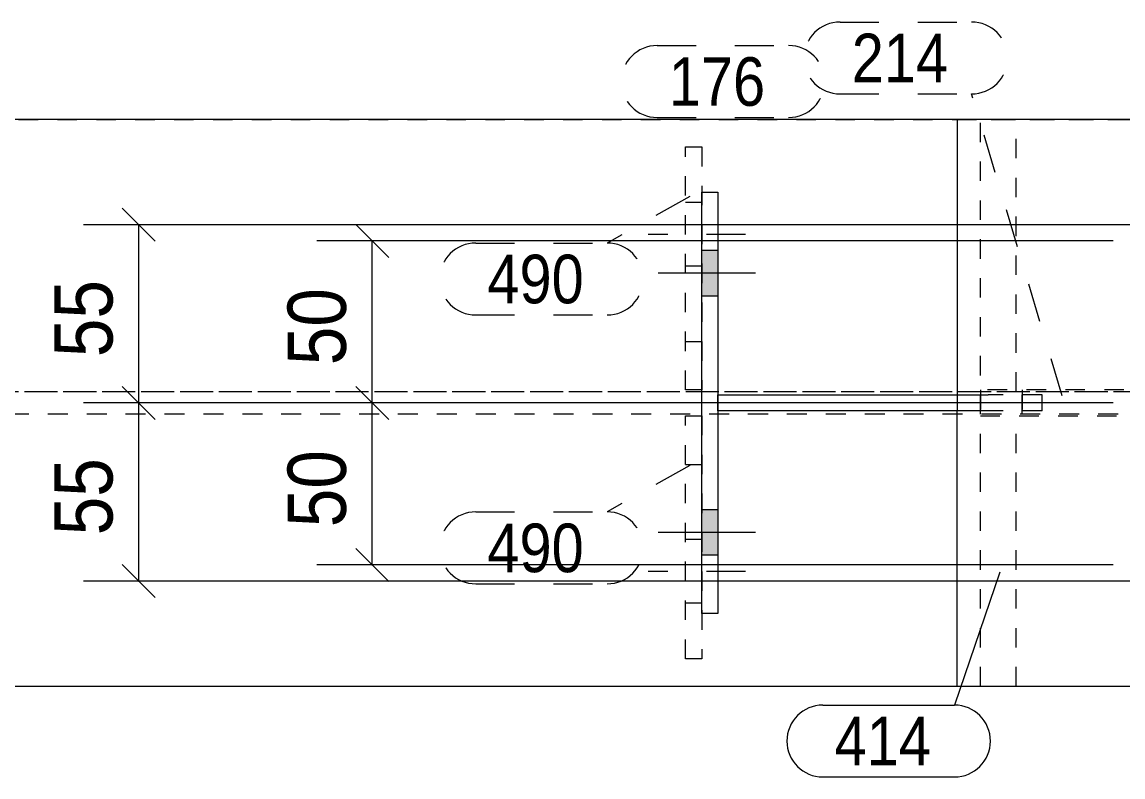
# Model space of a CAD drawing. Header units: millimetres. Extents: x 2 to 1174, y 1 to 825.
# Drawn here: x 974.4 to 1031.1, y 588 to 626.9 of the extents above; entities that cross this region are included whole.
import ezdxf

# ---------------------------------------------------------------- set-up
doc = ezdxf.new("R2010")
doc.units = ezdxf.units.MM
for name, pattern in [('XKITLINE00', [0]), ('XKITLINE01', [4, 1, -1, 1, -1]), ('XKITLINE02', [4, 2, -2])]:
    doc.linetypes.add(name, pattern=pattern)
for name, color, linetype, lineweight in [('Bolt', 3, 'Continuous', 0), ('Dimensions', 7, 'Continuous', 0), ('Part', 2, 'Continuous', 0), ('PartMark', 7, 'Continuous', 0)]:
    doc.layers.add(name, color=color, linetype=linetype, lineweight=lineweight)
doc.styles.add('ARIAL', font='ARIAL.TTF')

# ---------------------------------------------------------------- blocks, each defined once
blk = doc.blocks.new('*A94')
at = {"layer": 'Part', "color": 2, "linetype": 'XKITLINE00', "lineweight": 0}
for p, q in [((1022.53, 621.864), (679.268, 621.864)), ((1022.53, 592.697), (679.268, 592.697))]:
    blk.add_line(p, q, dxfattribs=at)
at = {"layer": 'Part', "color": 7, "linetype": 'XKITLINE01', "lineweight": 0}
for p, q in [((1022.53, 621.864), (1039.251, 621.864)), ((1023.724, 592.697), (1023.724, 621.864)), ((1025.554, 607.864), (1025.554, 621.864)), ((679.268, 607.864), (1044.773, 607.864)), ((1025.871, 606.697), (1025.871, 607.864)), ((1044.773, 606.697), (679.268, 606.697)), ((1025.554, 592.697), (1025.554, 606.697)), ((1039.251, 592.697), (1022.53, 592.697))]:
    blk.add_line(p, q, dxfattribs=at)
blk = doc.blocks.new('*A95')
at = {"layer": 'Part', "color": 2, "linetype": 'XKITLINE00', "lineweight": 0}
for p, q in [((1010.229, 607.697), (1024.115, 607.697)), ((1024.115, 606.864), (1010.229, 606.864))]:
    blk.add_line(p, q, dxfattribs=at)
at = {"layer": 'Part', "color": 7, "linetype": 'XKITLINE01', "lineweight": 0}
for p, q in [((1010.229, 606.864), (1010.229, 607.697)), ((1010.229, 606.864), (1010.229, 607.697)), ((1026.896, 607.697), (1024.115, 607.697)), ((1026.896, 606.864), (1026.896, 607.697)), ((1026.896, 606.864), (1024.115, 606.864))]:
    blk.add_line(p, q, dxfattribs=at)
blk = doc.blocks.new('*A96')
at = {"layer": 'Part', "color": 2, "linetype": 'XKITLINE00', "lineweight": 0}
for p, q in [((1009.396, 596.447), (1009.396, 618.114)), ((1009.396, 618.114), (1010.229, 618.114)), ((1010.229, 618.114), (1010.229, 596.447)), ((1010.229, 596.447), (1009.396, 596.447))]:
    blk.add_line(p, q, dxfattribs=at)
blk = doc.blocks.new('*A126')
at = {"layer": 'Part', "color": 7, "linetype": 'XKITLINE01', "lineweight": 0}
for p, q in [((1045.096, 607.947), (1023.724, 607.947)), ((1023.724, 607.947), (1023.724, 606.614)), ((1025.871, 607.947), (1025.871, 606.614)), ((1032.051, 606.614), (1032.051, 607.947)), ((1045.096, 606.614), (1045.096, 607.947)), ((1023.724, 606.614), (1045.096, 606.614))]:
    blk.add_line(p, q, dxfattribs=at)
blk = doc.blocks.new('*A127')
at = {"layer": 'Part', "color": 2, "linetype": 'XKITLINE00', "lineweight": 0}
for p, q in [((1033.212, 621.864), (1022.53, 621.864)), ((1022.53, 621.864), (1022.53, 607.697)), ((1032.019, 592.697), (1032.019, 621.864)), ((1033.212, 592.697), (1033.212, 621.864)), ((1022.53, 592.697), (1022.53, 606.864)), ((1033.212, 592.697), (1022.53, 592.697))]:
    blk.add_line(p, q, dxfattribs=at)
at = {"layer": 'Part', "color": 7, "linetype": 'XKITLINE01', "lineweight": 0}
for p, q in [((1023.724, 592.697), (1023.724, 621.864)), ((1022.53, 607.697), (1022.53, 606.864))]:
    blk.add_line(p, q, dxfattribs=at)
blk = doc.blocks.new('*A137')
at = {"layer": 'Part', "color": 7, "linetype": 'XKITLINE01', "lineweight": 0}
for p, q in [((1008.562, 607.947), (1008.562, 620.447)), ((1008.562, 620.447), (1009.396, 620.447)), ((1009.396, 620.447), (1009.396, 607.947)), ((1008.562, 610.447), (1009.396, 610.447)), ((1009.396, 607.947), (1008.562, 607.947))]:
    blk.add_line(p, q, dxfattribs=at)
blk = doc.blocks.new('*A139')
at = {"layer": 'Part', "color": 7, "linetype": 'XKITLINE01', "lineweight": 0}
for p, q in [((704.268, 621.864), (1033.306, 621.864)), ((704.568, 607.864), (1038.802, 607.864)), ((1038.802, 606.697), (704.568, 606.697)), ((1033.306, 592.697), (704.268, 592.697))]:
    blk.add_line(p, q, dxfattribs=at)
blk = doc.blocks.new('*A142')
at = {"layer": 'Part', "color": 7, "linetype": 'XKITLINE01', "lineweight": 0}
for p, q in [((1008.562, 594.114), (1008.562, 606.614)), ((1008.562, 606.614), (1009.396, 606.614)), ((1009.396, 606.614), (1009.396, 594.114)), ((1008.562, 604.114), (1009.396, 604.114)), ((1009.396, 594.114), (1008.562, 594.114))]:
    blk.add_line(p, q, dxfattribs=at)
blk = doc.blocks.new('*A162')
at = {"layer": 'Bolt'}
for points in [[(1009.396, 615.114), (1010.229, 615.114), (1010.229, 612.78), (1009.396, 612.78)], [(1009.396, 615.114), (1010.229, 615.114), (1010.229, 612.78), (1009.396, 612.78)], [(1009.396, 601.78), (1010.229, 601.78), (1010.229, 599.447), (1009.396, 599.447)], [(1009.396, 601.78), (1010.229, 601.78), (1010.229, 599.447), (1009.396, 599.447)]]:
    blk.add_hatch(color=3, dxfattribs=at).paths.add_polyline_path(points, flags=17)
at = {"layer": 'Bolt', "color": 3, "linetype": 'XKITLINE00', "lineweight": 0}
for p, q in [((1010.229, 615.114), (1009.396, 615.114)), ((1010.229, 615.114), (1009.396, 615.114)), ((1012.162, 613.947), (1007.162, 613.947)), ((1012.162, 613.947), (1007.162, 613.947)), ((1010.229, 612.78), (1009.396, 612.78)), ((1010.229, 612.78), (1009.396, 612.78)), ((1010.229, 601.78), (1009.396, 601.78)), ((1010.229, 601.78), (1009.396, 601.78)), ((1012.162, 600.614), (1007.162, 600.614)), ((1012.162, 600.614), (1007.162, 600.614)), ((1010.229, 599.447), (1009.396, 599.447)), ((1010.229, 599.447), (1009.396, 599.447))]:
    blk.add_line(p, q, dxfattribs=at)
blk = doc.blocks.new('*A170')
at = {"layer": 'Bolt', "color": 3, "linetype": 'XKITLINE02', "lineweight": 0}
for p, q in [((1009.396, 617.584), (1008.562, 617.584)), ((1011.646, 615.947), (1006.646, 615.947)), ((1009.396, 614.31), (1008.562, 614.31))]:
    blk.add_line(p, q, dxfattribs=at)
blk = doc.blocks.new('*A173')
at = {"layer": 'Bolt', "color": 3, "linetype": 'XKITLINE02', "lineweight": 0}
for p, q in [((1009.396, 600.251), (1008.562, 600.251)), ((1011.646, 598.614), (1006.646, 598.614)), ((1009.396, 596.976), (1008.562, 596.976))]:
    blk.add_line(p, q, dxfattribs=at)
blk = doc.blocks.new('*A331')
at = {"layer": 'Dimensions', "color": 7, "linetype": 'XKITLINE00', "lineweight": 0}
for p, q in [((979.601, 608.129), (981.299, 606.432)), ((1030.554, 607.28), (977.6, 607.28)), ((980.45, 598.114), (980.45, 607.28)), ((979.601, 598.962), (981.299, 597.265)), ((1032.935, 598.114), (977.6, 598.114))]:
    blk.add_line(p, q, dxfattribs=at)
at = {"layer": 'Dimensions', "color": 3}
for p in [(980.45, 607.28), (980.45, 598.114)]:
    blk.add_point(p, dxfattribs=at)
at = {"layer": 'Dimensions', "color": 3, "style": 'ARIAL', "width": 0.85}
blk.add_text('55', height=3, rotation=90.0002, dxfattribs=at).set_placement((979.1, 600.472))
blk = doc.blocks.new('*A332')
at = {"layer": 'Dimensions', "color": 7, "linetype": 'XKITLINE00', "lineweight": 0}
for p, q in [((979.601, 617.295), (981.299, 615.598)), ((1032.935, 616.447), (977.6, 616.447)), ((980.45, 607.28), (980.45, 616.447)), ((979.601, 608.129), (981.299, 606.432)), ((1030.554, 607.28), (977.6, 607.28))]:
    blk.add_line(p, q, dxfattribs=at)
at = {"layer": 'Dimensions', "color": 3}
for p in [(980.45, 616.447), (980.45, 607.28)]:
    blk.add_point(p, dxfattribs=at)
at = {"layer": 'Dimensions', "color": 3, "style": 'ARIAL', "width": 0.85}
blk.add_text('55', height=3, rotation=90.0002, dxfattribs=at).set_placement((979.1, 609.638))
blk = doc.blocks.new('*A333')
at = {"layer": 'Dimensions', "color": 7, "linetype": 'XKITLINE00', "lineweight": 0}
for p, q in [((991.601, 608.129), (993.299, 606.432)), ((1030.554, 607.28), (989.6, 607.28)), ((992.45, 598.947), (992.45, 607.28)), ((991.601, 599.795), (993.299, 598.098)), ((1030.554, 598.947), (989.6, 598.947))]:
    blk.add_line(p, q, dxfattribs=at)
at = {"layer": 'Dimensions', "color": 3}
for p in [(992.45, 607.28), (992.45, 598.947)]:
    blk.add_point(p, dxfattribs=at)
at = {"layer": 'Dimensions', "color": 3, "style": 'ARIAL', "width": 0.85}
blk.add_text('50', height=3, rotation=90.0002, dxfattribs=at).set_placement((991.1, 600.888))
blk = doc.blocks.new('*A334')
at = {"layer": 'Dimensions', "color": 7, "linetype": 'XKITLINE00', "lineweight": 0}
for p, q in [((991.601, 616.462), (993.299, 614.765)), ((1030.554, 615.614), (989.6, 615.614)), ((992.45, 607.28), (992.45, 615.614)), ((991.601, 608.129), (993.299, 606.432)), ((1030.554, 607.28), (989.6, 607.28))]:
    blk.add_line(p, q, dxfattribs=at)
at = {"layer": 'Dimensions', "color": 3}
for p in [(992.45, 615.614), (992.45, 607.28)]:
    blk.add_point(p, dxfattribs=at)
at = {"layer": 'Dimensions', "color": 3, "style": 'ARIAL', "width": 0.85}
blk.add_text('50', height=3, rotation=90.0002, dxfattribs=at).set_placement((991.1, 609.222))
blk = doc.blocks.new('*A336')
at = {"layer": 'PartMark', "color": 7, "linetype": 'XKITLINE02', "lineweight": 0}
for p, q in [((1008.778, 604.065), (1004.535, 601.672)), ((997.773, 601.672), (1004.535, 601.672)), ((997.773, 597.972), (1004.535, 597.972))]:
    blk.add_line(p, q, dxfattribs=at)
for centre, start, end in [((997.773, 599.822), 90, 270), ((1004.535, 599.822), 270, 90)]:
    blk.add_arc(centre, 1.85, start, end, dxfattribs=at)
at = {"layer": 'PartMark', "color": 3, "style": 'ARIAL', "width": 0.85}
blk.add_text('490', height=2.5, dxfattribs=at).set_placement((998.373, 598.572))
blk = doc.blocks.new('*A338')
at = {"layer": 'PartMark', "color": 7, "linetype": 'XKITLINE02', "lineweight": 0}
for p, q in [((1007.101, 625.664), (1013.864, 625.664)), ((1007.101, 621.964), (1013.864, 621.964))]:
    blk.add_line(p, q, dxfattribs=at)
for centre, start, end in [((1007.101, 623.814), 90, 270), ((1013.864, 623.814), 270, 90)]:
    blk.add_arc(centre, 1.85, start, end, dxfattribs=at)
at = {"layer": 'PartMark', "color": 3, "style": 'ARIAL', "width": 0.85}
blk.add_text('176', height=2.5, dxfattribs=at).set_placement((1007.701, 622.564))
blk = doc.blocks.new('*A340')
at = {"layer": 'PartMark', "color": 7, "linetype": 'XKITLINE02', "lineweight": 0}
for p, q in [((1008.778, 617.898), (1004.535, 615.505)), ((997.773, 615.505), (1004.535, 615.505)), ((997.773, 611.805), (1004.535, 611.805))]:
    blk.add_line(p, q, dxfattribs=at)
for centre, start, end in [((997.773, 613.655), 90, 270), ((1004.535, 613.655), 270, 90)]:
    blk.add_arc(centre, 1.85, start, end, dxfattribs=at)
at = {"layer": 'PartMark', "color": 3, "style": 'ARIAL', "width": 0.85}
blk.add_text('490', height=2.5, dxfattribs=at).set_placement((998.373, 612.405))
blk = doc.blocks.new('*A341')
at = {"layer": 'PartMark', "color": 7, "linetype": 'XKITLINE00', "lineweight": 0}
for p, q in [((1024.716, 598.579), (1022.387, 591.735)), ((1015.624, 591.735), (1022.387, 591.735)), ((1015.624, 588.035), (1022.387, 588.035))]:
    blk.add_line(p, q, dxfattribs=at)
for centre, start, end in [((1015.624, 589.885), 90, 270), ((1022.387, 589.885), 270, 90)]:
    blk.add_arc(centre, 1.85, start, end, dxfattribs=at)
at = {"layer": 'PartMark', "color": 3, "style": 'ARIAL', "width": 0.85}
blk.add_text('414', height=2.5, dxfattribs=at).set_placement((1016.224, 588.635))
blk = doc.blocks.new('*A342')
at = {"layer": 'PartMark', "color": 7, "linetype": 'XKITLINE02', "lineweight": 0}
for p, q in [((1016.507, 626.876), (1023.27, 626.876)), ((1016.507, 623.176), (1023.27, 623.176)), ((1027.928, 607.638), (1023.27, 623.176))]:
    blk.add_line(p, q, dxfattribs=at)
for centre, start, end in [((1016.507, 625.026), 90, 270), ((1023.27, 625.026), 270, 90)]:
    blk.add_arc(centre, 1.85, start, end, dxfattribs=at)
at = {"layer": 'PartMark', "color": 3, "style": 'ARIAL', "width": 0.85}
blk.add_text('214', height=2.5, dxfattribs=at).set_placement((1017.107, 623.776))

msp = doc.modelspace()

# ---------------------------------------------------------------- block references
at = {"lineweight": 0}
for name in ['*A342', '*A338', '*A139', '*A127', '*A137', '*A340', '*A96', '*A332', '*A170', '*A334', '*A162', '*A331', '*A333', '*A95', '*A126', '*A142', '*A336', '*A173', '*A341']:
    msp.add_blockref(name, (0, 0), dxfattribs=at)
at = {"layer": 'Part', "lineweight": 0}
msp.add_blockref('*A94', (0, 0), dxfattribs=at)

doc.saveas('drawing.dxf')
